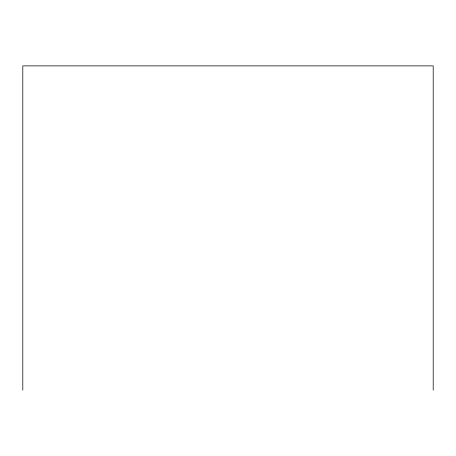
<?xml version="1.0" encoding="UTF-8"?>
<svg xmlns="http://www.w3.org/2000/svg" width="456" height="456" viewBox="0 0 456 456"><rect width="100%" height="100%" fill="white"/><g stroke="black" fill="none" stroke-linecap="round" stroke-linejoin="round"><path stroke-width="0.68" d="M433.2 390.119L433.2 65.881L22.8 65.881L22.8 390.119"/></g></svg>
